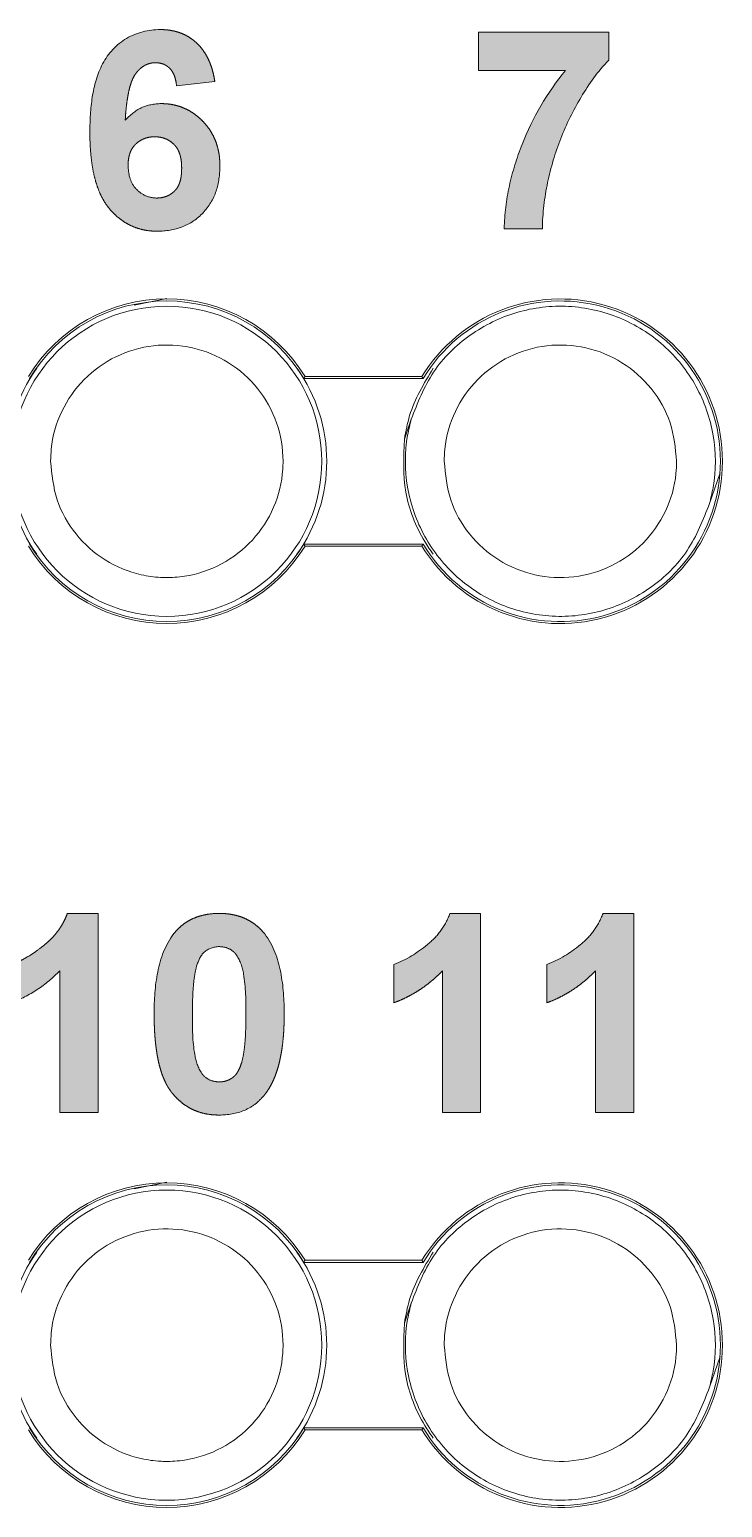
# Model space of a CAD drawing. Extents: x 222 to 1672, y 144 to 807.
# Drawn here: x 460.72 to 465.19, y 457.83 to 467.36 of the extents above; entities that cross this region are included whole.
import ezdxf

# ---------------------------------------------------------------- set-up
doc = ezdxf.new("R2010")
doc.units = 0
doc.header["$LTSCALE"] = 2
doc.header["$MEASUREMENT"] = 0
doc.linetypes.add('PHANTOM', pattern=[12.7, 6.35, -1.27, 1.27, -1.27, 1.27, -1.27])
doc.layers.get('0').update_dxf_attribs({"linetype": 'CONTINUOUS'})
doc.layers.add('DIM', color=7, linetype='CONTINUOUS')

msp = doc.modelspace()

# ---------------------------------------------------------------- hatches: boundary and pattern name
at = {"layer": 'DIM', "lineweight": 5}
h = msp.add_hatch(color=256, dxfattribs=at)
edge = h.paths.add_edge_path(flags=0)
edge.add_spline(control_points=[(461.33569, 466.77605), (461.33696, 466.79407), (461.33939, 466.82851), (461.34445, 466.87769), (461.35078, 466.92208), (461.35851, 466.96172), (461.367, 466.99679), (461.37701, 467.02709), (461.38806, 467.0528), (461.40095, 467.07378), (461.41474, 467.09117), (461.42898, 467.10607), (461.44414, 467.11859), (461.45985, 467.12901), (461.47639, 467.13703), (461.49369, 467.14272), (461.51164, 467.14654), (461.52397, 467.14684), (461.53016, 467.14699)], knot_values=[0, 0, 0, 0, 0.1172603, 0.2241845, 0.320955, 0.4083091, 0.48636, 0.5550257, 0.6153445, 0.667577, 0.7143589, 0.759247, 0.8011639, 0.8417775, 0.8813708, 0.9201052, 0.9598508, 1, 1, 1, 1], weights=[1, 1, 1, 1, 1, 1, 1, 1, 1, 1, 1, 1, 1, 1, 1, 1, 1, 1, 1], degree=3, periodic=0)
edge.add_spline(control_points=[(461.53016, 467.14699), (461.5393, 467.14657), (461.55688, 467.14575), (461.58199, 467.13891), (461.60425, 467.12732), (461.62404, 467.11136), (461.64051, 467.09017), (461.65322, 467.06405), (461.66252, 467.03311), (461.66562, 467.01072), (461.66727, 466.99882)], knot_values=[0, 0, 0, 0, 0.1216945, 0.2343659, 0.3438565, 0.4544471, 0.5709331, 0.6988301, 0.839958, 1, 1, 1, 1], weights=[1, 1, 1, 1, 1, 1, 1, 1, 1, 1, 1], degree=3, periodic=0)
edge.add_line((461.66727, 466.99882), (461.91423, 467.02583))
edge.add_spline(control_points=[(461.91423, 467.02583), (461.91191, 467.03907), (461.90739, 467.06496), (461.89785, 467.10227), (461.88625, 467.13717), (461.87275, 467.16973), (461.85666, 467.1997), (461.83862, 467.22736), (461.81856, 467.25269), (461.79635, 467.27538), (461.77236, 467.2955), (461.74677, 467.31305), (461.71982, 467.32811), (461.69105, 467.33989), (461.661, 467.34956), (461.62925, 467.35605), (461.59605, 467.36041), (461.57339, 467.36082), (461.5618, 467.36102)], knot_values=[0, 0, 0, 0, 0.075115, 0.1468457, 0.2150562, 0.280578, 0.3436247, 0.404914, 0.4649515, 0.5239311, 0.5821126, 0.6396827, 0.6971809, 0.7543324, 0.8131521, 0.8734131, 0.9352454, 1, 1, 1, 1], weights=[1, 1, 1, 1, 1, 1, 1, 1, 1, 1, 1, 1, 1, 1, 1, 1, 1, 1, 1], degree=3, periodic=0)
edge.add_spline(control_points=[(461.5618, 467.36102), (461.48555, 467.35923), (461.40939, 467.34337), (461.27903, 467.26417), (461.22572, 467.20693), (461.15469, 467.07386), (461.13509, 466.99923), (461.11172, 466.85187), (461.10854, 466.77695), (461.10751, 466.70171)], knot_values=[0, 0, 0, 0, 0.25, 0.25, 0.5, 0.5, 0.75, 0.75, 1, 1, 1, 1], weights=[1, 1, 1, 1, 1, 1, 1, 1, 1, 1], degree=3, periodic=0)
edge.add_spline(control_points=[(461.10751, 466.70171), (461.10778, 466.67425), (461.1083, 466.62125), (461.11443, 466.54475), (461.12365, 466.47408), (461.13689, 466.40937), (461.15394, 466.35066), (461.17511, 466.298), (461.19982, 466.25104), (461.22908, 466.21041), (461.26082, 466.17495), (461.29498, 466.14441), (461.33117, 466.11847), (461.36949, 466.09721), (461.4099, 466.08065), (461.45242, 466.06872), (461.49717, 466.06169), (461.52774, 466.06083), (461.54328, 466.0604)], knot_values=[0, 0, 0, 0, 0.0940769, 0.1816326, 0.2628976, 0.3382381, 0.4078035, 0.4721532, 0.5325107, 0.5891946, 0.6433094, 0.695349, 0.745917, 0.7956477, 0.8452079, 0.895271, 0.9467347, 1, 1, 1, 1], weights=[1, 1, 1, 1, 1, 1, 1, 1, 1, 1, 1, 1, 1, 1, 1, 1, 1, 1, 1], degree=3, periodic=0)
edge.add_spline(control_points=[(461.54328, 466.0604), (461.59813, 466.06164), (461.65318, 466.06894), (461.75459, 466.10823), (461.80071, 466.13997), (461.87639, 466.2198), (461.90523, 466.26765), (461.94023, 466.37086), (461.94589, 466.42462), (461.94715, 466.47919)], knot_values=[0, 0, 0, 0, 0.25, 0.25, 0.5, 0.5, 0.75, 0.75, 1, 1, 1, 1], weights=[1, 1, 1, 1, 1, 1, 1, 1, 1, 1], degree=3, periodic=0)
edge.add_spline(control_points=[(461.94715, 466.47919), (461.9468, 466.49378), (461.94612, 466.52229), (461.9409, 466.56407), (461.93217, 466.60367), (461.92014, 466.64145), (461.90396, 466.67686), (461.88505, 466.71062), (461.86206, 466.74195), (461.83603, 466.77097), (461.80769, 466.79732), (461.77762, 466.82038), (461.74624, 466.84017), (461.71305, 466.85579), (461.67869, 466.86821), (461.64298, 466.87738), (461.60577, 466.88248), (461.58051, 466.88321), (461.56772, 466.88358)], knot_values=[0, 0, 0, 0, 0.0706739, 0.1380635, 0.203572, 0.2668866, 0.3297281, 0.3918626, 0.4540097, 0.5175501, 0.5804492, 0.6411809, 0.7008854, 0.7597825, 0.8185154, 0.8776522, 0.9380406, 1, 1, 1, 1], weights=[1, 1, 1, 1, 1, 1, 1, 1, 1, 1, 1, 1, 1, 1, 1, 1, 1, 1, 1], degree=3, periodic=0)
edge.add_spline(control_points=[(461.56772, 466.88358), (461.52366, 466.8821), (461.47959, 466.87465), (461.39986, 466.83787), (461.36568, 466.80864), (461.33569, 466.77605)], knot_values=[0, 0, 0, 0, 0.5, 0.5, 1, 1, 1, 1], weights=[1, 1, 1, 1, 1, 1], degree=3, periodic=0)
edge = h.paths.add_edge_path(flags=0)
edge.add_spline(control_points=[(461.7002, 466.46659), (461.70004, 466.45835), (461.69973, 466.44245), (461.69772, 466.41949), (461.6942, 466.3983), (461.68901, 466.37895), (461.68267, 466.36129), (461.67468, 466.34545), (461.66512, 466.33146), (461.65069, 466.31547), (461.63026, 466.29875), (461.60207, 466.28479), (461.57117, 466.27589), (461.54952, 466.27492), (461.53839, 466.27442)], knot_values=[0, 0, 0, 0, 0.0865508, 0.1670749, 0.2420369, 0.3119835, 0.3772704, 0.4389304, 0.4979184, 0.5547183, 0.6649145, 0.7729188, 0.8833322, 1, 1, 1, 1], weights=[1, 1, 1, 1, 1, 1, 1, 1, 1, 1, 1, 1, 1, 1, 1], degree=3, periodic=0)
edge.add_spline(control_points=[(461.53839, 466.27442), (461.51213, 466.27577), (461.48579, 466.28025), (461.43901, 466.30338), (461.41792, 466.31955), (461.36609, 466.37931), (461.35507, 466.43272), (461.35447, 466.48485)], knot_values=[0, 0, 0, 0, 0.25, 0.25, 0.5, 0.5, 1, 1, 1, 1], weights=[1, 1, 1, 1, 1, 1, 1, 1], degree=3, periodic=0)
edge.add_spline(control_points=[(461.35447, 466.48485), (461.35461, 466.49223), (461.35488, 466.5066), (461.35721, 466.52743), (461.36105, 466.54689), (461.36641, 466.56492), (461.37334, 466.58165), (461.38223, 466.59677), (461.39217, 466.61085), (461.40766, 466.62714), (461.42967, 466.64416), (461.4593, 466.65892), (461.4918, 466.66815), (461.51441, 466.66908), (461.52605, 466.66955)], knot_values=[0, 0, 0, 0, 0.0777619, 0.1514086, 0.2205251, 0.2865664, 0.3493365, 0.4108715, 0.4710649, 0.5305212, 0.6471071, 0.7622836, 0.8776019, 1, 1, 1, 1], weights=[1, 1, 1, 1, 1, 1, 1, 1, 1, 1, 1, 1, 1, 1, 1], degree=3, periodic=0)
edge.add_spline(control_points=[(461.52605, 466.66955), (461.53803, 466.669), (461.56135, 466.66793), (461.59462, 466.65834), (461.62466, 466.64277), (461.6469, 466.62507), (461.66227, 466.6076), (461.6726, 466.59274), (461.68111, 466.57588), (461.68832, 466.55749), (461.69365, 466.53718), (461.69747, 466.51524), (461.6998, 466.4915), (461.70006, 466.47508), (461.7002, 466.46659)], knot_values=[0, 0, 0, 0, 0.1183884, 0.2304013, 0.3393246, 0.4515719, 0.5092864, 0.5690721, 0.6301742, 0.6957278, 0.7642722, 0.8375141, 0.9159542, 1, 1, 1, 1], weights=[1, 1, 1, 1, 1, 1, 1, 1, 1, 1, 1, 1, 1, 1, 1], degree=3, periodic=0)
h = msp.add_hatch(color=256, dxfattribs=at)
edge = h.paths.add_edge_path(flags=0)
edge.add_line((463.7812, 466.07686), (464.02815, 466.07686))
edge.add_spline(control_points=[(464.02815, 466.07686), (464.02929, 466.17687), (464.04144, 466.27661), (464.08295, 466.47068), (464.11041, 466.56589), (464.18294, 466.7515), (464.2278, 466.84076), (464.32911, 467.01029), (464.38544, 467.09146), (464.4562, 467.16346)], knot_values=[0, 0, 0, 0, 0.25, 0.25, 0.5, 0.5, 0.75, 0.75, 1, 1, 1, 1], weights=[1, 1, 1, 1, 1, 1, 1, 1, 1, 1], degree=3, periodic=0)
edge.add_line((464.4562, 467.16346), (464.4562, 467.34456))
edge.add_line((464.4562, 467.34456), (463.61656, 467.34456))
edge.add_line((463.61656, 467.34456), (463.61656, 467.0976))
edge.add_line((463.61656, 467.0976), (464.17658, 467.0976))
edge.add_spline(control_points=[(464.17658, 467.0976), (464.05945, 466.95253), (463.96545, 466.79386), (463.86281, 466.53348), (463.835, 466.4447), (463.79491, 466.26239), (463.7847, 466.17004), (463.7812, 466.07686)], knot_values=[0, 0, 0, 0, 0.5, 0.5, 0.75, 0.75, 1, 1, 1, 1], weights=[1, 1, 1, 1, 1, 1, 1, 1], degree=3, periodic=0)
h = msp.add_hatch(color=256, dxfattribs=at)
edge = h.paths.add_edge_path(flags=0)
edge.add_line((460.60043, 461.33175), (460.60043, 461.0848))
edge.add_spline(control_points=[(460.60043, 461.0848), (460.65928, 461.10753), (460.71577, 461.13493), (460.82139, 461.20432), (460.86895, 461.24615), (460.91324, 461.29111)], knot_values=[0, 0, 0, 0, 0.5, 0.5, 1, 1, 1, 1], weights=[1, 1, 1, 1, 1, 1], degree=3, periodic=0)
edge.add_line((460.91324, 461.29111), (460.91324, 460.37686))
edge.add_line((460.91324, 460.37686), (461.1602, 460.37686))
edge.add_line((461.1602, 460.37686), (461.1602, 461.66102))
edge.add_line((461.1602, 461.66102), (460.96212, 461.66102))
edge.add_spline(control_points=[(460.96212, 461.66102), (460.95843, 461.65117), (460.95105, 461.63148), (460.93695, 461.60321), (460.92093, 461.57581), (460.90285, 461.54922), (460.88263, 461.52346), (460.85973, 461.49906), (460.83501, 461.47524), (460.79965, 461.4456), (460.75511, 461.41226), (460.7021, 461.37828), (460.6513, 461.35082), (460.61688, 461.33792), (460.60043, 461.33175)], knot_values=[0, 0, 0, 0, 0.0625706, 0.1251307, 0.187824, 0.2514029, 0.3164648, 0.3825759, 0.450459, 0.5207305, 0.6571441, 0.7813466, 0.8955272, 1, 1, 1, 1], weights=[1, 1, 1, 1, 1, 1, 1, 1, 1, 1, 1, 1, 1, 1, 1], degree=3, periodic=0)
h = msp.add_hatch(color=256, dxfattribs=at)
edge = h.paths.add_edge_path(flags=0)
edge.add_spline(control_points=[(462.36204, 461.0102), (462.36151, 461.10103), (462.35642, 461.19211), (462.32196, 461.37029), (462.29193, 461.45629), (462.23599, 461.52906)], knot_values=[0, 0, 0, 0, 0.5, 0.5, 1, 1, 1, 1], weights=[1, 1, 1, 1, 1, 1], degree=3, periodic=0)
edge.add_spline(control_points=[(462.23599, 461.52906), (462.22697, 461.53958), (462.20918, 461.56037), (462.17837, 461.58716), (462.14546, 461.61026), (462.10974, 461.62897), (462.07145, 461.64338), (462.03062, 461.65358), (461.98726, 461.65993), (461.9575, 461.66065), (461.94222, 461.66102)], knot_values=[0, 0, 0, 0, 0.1244245, 0.2456476, 0.3658002, 0.4850796, 0.6070354, 0.7326477, 0.8626769, 1, 1, 1, 1], weights=[1, 1, 1, 1, 1, 1, 1, 1, 1, 1, 1], degree=3, periodic=0)
edge.add_spline(control_points=[(461.94222, 461.66102), (461.92701, 461.66065), (461.89725, 461.65993), (461.85402, 461.65354), (461.81317, 461.64375), (461.77516, 461.62904), (461.7394, 461.61091), (461.70651, 461.5882), (461.67603, 461.56165), (461.6584, 461.54104), (461.64947, 461.5306)], knot_values=[0, 0, 0, 0, 0.1372422, 0.2686943, 0.3940006, 0.5158476, 0.6360587, 0.7553001, 0.8760416, 1, 1, 1, 1], weights=[1, 1, 1, 1, 1, 1, 1, 1, 1, 1, 1], degree=3, periodic=0)
edge.add_spline(control_points=[(461.64947, 461.5306), (461.59376, 461.45845), (461.56371, 461.37156), (461.52735, 461.19398), (461.52291, 461.10326), (461.52239, 461.01277)], knot_values=[0, 0, 0, 0, 0.5, 0.5, 1, 1, 1, 1], weights=[1, 1, 1, 1, 1, 1], degree=3, periodic=0)
edge.add_spline(control_points=[(461.52239, 461.01277), (461.52252, 460.99776), (461.52275, 460.96834), (461.52396, 460.92511), (461.52636, 460.88369), (461.52932, 460.84396), (461.5335, 460.80606), (461.53829, 460.76983), (461.54431, 460.73537), (461.55079, 460.70253), (461.55862, 460.6716), (461.56707, 460.64238), (461.57649, 460.61486), (461.58716, 460.58922), (461.5981, 460.56499), (461.61041, 460.54277), (461.62365, 460.5223), (461.64195, 460.49744), (461.66715, 460.46991), (461.69939, 460.44038), (461.73424, 460.41564), (461.77144, 460.39532), (461.81091, 460.37958), (461.85273, 460.36858), (461.89671, 460.36171), (461.92684, 460.36084), (461.94222, 460.3604)], knot_values=[0, 0, 0, 0, 0.051182, 0.1003353, 0.1474933, 0.192667, 0.2362018, 0.2775201, 0.3172814, 0.3554794, 0.3916534, 0.4260806, 0.4591908, 0.4907984, 0.5207627, 0.5498213, 0.577321, 0.603876, 0.6550246, 0.7043039, 0.7527491, 0.8003861, 0.848556, 0.8972908, 0.9475854, 1, 1, 1, 1], weights=[1, 1, 1, 1, 1, 1, 1, 1, 1, 1, 1, 1, 1, 1, 1, 1, 1, 1, 1, 1, 1, 1, 1, 1, 1, 1, 1], degree=3, periodic=0)
edge.add_spline(control_points=[(461.94222, 460.3604), (461.99785, 460.36176), (462.05392, 460.36921), (462.12988, 460.4018), (462.15431, 460.41601), (462.19799, 460.44958), (462.2169, 460.46971), (462.23496, 460.49082)], knot_values=[0, 0, 0, 0, 0.5, 0.5, 0.75, 0.75, 1, 1, 1, 1], weights=[1, 1, 1, 1, 1, 1, 1, 1], degree=3, periodic=0)
edge.add_spline(control_points=[(462.23496, 460.49082), (462.2402, 460.49761), (462.25082, 460.51137), (462.26515, 460.53362), (462.27857, 460.55732), (462.29089, 460.58271), (462.30254, 460.60958), (462.31267, 460.6383), (462.32224, 460.66837), (462.33081, 460.70002), (462.33773, 460.73334), (462.34471, 460.76807), (462.34994, 460.80458), (462.35422, 460.84269), (462.358, 460.88229), (462.36007, 460.92349), (462.36178, 460.96628), (462.36195, 460.99536), (462.36204, 461.0102)], knot_values=[0, 0, 0, 0, 0.0472652, 0.0957713, 0.1457205, 0.1972981, 0.2512922, 0.3070591, 0.3650586, 0.4252508, 0.4876426, 0.5526232, 0.6204697, 0.6908821, 0.7639706, 0.8397144, 0.9182258, 1, 1, 1, 1], weights=[1, 1, 1, 1, 1, 1, 1, 1, 1, 1, 1, 1, 1, 1, 1, 1, 1, 1, 1], degree=3, periodic=0)
edge = h.paths.add_edge_path(flags=0)
edge.add_spline(control_points=[(461.76935, 461.0102), (461.76966, 461.06218), (461.77029, 461.11421), (461.77384, 461.16607), (461.77562, 461.19212), (461.77801, 461.21815), (461.78142, 461.24403), (461.78483, 461.26996), (461.79004, 461.2957), (461.79687, 461.32095)], knot_values=[0, 0, 0, 0, 0.0001557, 0.0001557, 0.0001557, 0.0002339, 0.0002339, 0.0002339, 0.0003124, 0.0003124, 0.0003124, 0.0003124], weights=[1, 1, 1, 1, 1, 1, 1, 1, 1, 1], degree=3, periodic=0)
edge.add_spline(control_points=[(461.79687, 461.32095), (461.80772, 461.35411), (461.82046, 461.38804), (461.87219, 461.43532), (461.90738, 461.4454), (461.94222, 461.44699)], knot_values=[0, 0, 0, 0, 0.5, 0.5, 1, 1, 1, 1], weights=[1, 1, 1, 1, 1, 1], degree=3, periodic=0)
edge.add_spline(control_points=[(461.94222, 461.44699), (461.96401, 461.44599), (461.98585, 461.44243), (462.0251, 461.42374), (462.04212, 461.40919), (462.07905, 461.35575), (462.09231, 461.31339), (462.11433, 461.18457), (462.11514, 461.09724), (462.11508, 461.0102)], knot_values=[0, 0, 0, 0, 0.125, 0.125, 0.25, 0.25, 0.5, 0.5, 1, 1, 1, 1], weights=[1, 1, 1, 1, 1, 1, 1, 1, 1, 1], degree=3, periodic=0)
edge.add_spline(control_points=[(462.11508, 461.0102), (462.11476, 460.95838), (462.11413, 460.90651), (462.11061, 460.85481), (462.10885, 460.82885), (462.10645, 460.80291), (462.10304, 460.77711), (462.09962, 460.75128), (462.09436, 460.72563), (462.08756, 460.70047)], knot_values=[0, 0, 0, 0, 0.0001552, 0.0001552, 0.0001552, 0.0002332, 0.0002332, 0.0002332, 0.0003114, 0.0003114, 0.0003114, 0.0003114], weights=[1, 1, 1, 1, 1, 1, 1, 1, 1, 1], degree=3, periodic=0)
edge.add_spline(control_points=[(462.08756, 460.70047), (462.08396, 460.68948), (462.07718, 460.66875), (462.06363, 460.64102), (462.04795, 460.61839), (462.02945, 460.60165), (462.00947, 460.58929), (461.98818, 460.58087), (461.96564, 460.57543), (461.95014, 460.57477), (461.94222, 460.57442)], knot_values=[0, 0, 0, 0, 0.1659473, 0.3130137, 0.4418719, 0.5586896, 0.6687476, 0.7776138, 0.8863615, 1, 1, 1, 1], weights=[1, 1, 1, 1, 1, 1, 1, 1, 1, 1, 1], degree=3, periodic=0)
edge.add_spline(control_points=[(461.94222, 460.57442), (461.92045, 460.5755), (461.89879, 460.57877), (461.8596, 460.59764), (461.84233, 460.61159), (461.80558, 460.66529), (461.79271, 460.70775), (461.76914, 460.83614), (461.77008, 460.92339), (461.76935, 461.0102)], knot_values=[0, 0, 0, 0, 0.125, 0.125, 0.25, 0.25, 0.5, 0.5, 1, 1, 1, 1], weights=[1, 1, 1, 1, 1, 1, 1, 1, 1, 1], degree=3, periodic=0)
h = msp.add_hatch(color=256, dxfattribs=at)
edge = h.paths.add_edge_path(flags=0)
edge.add_line((463.06997, 461.33175), (463.06997, 461.0848))
edge.add_spline(control_points=[(463.06997, 461.0848), (463.0848, 461.09052), (463.11441, 461.10196), (463.15717, 461.12239), (463.19849, 461.14492), (463.23855, 461.16924), (463.27688, 461.19645), (463.31385, 461.22566), (463.34935, 461.25718), (463.37158, 461.27974), (463.38278, 461.29111)], knot_values=[0, 0, 0, 0, 0.1261267, 0.251858, 0.3758066, 0.4995326, 0.6235877, 0.7485837, 0.8734334, 1, 1, 1, 1], weights=[1, 1, 1, 1, 1, 1, 1, 1, 1, 1, 1], degree=3, periodic=0)
edge.add_line((463.38278, 461.29111), (463.38278, 460.37686))
edge.add_line((463.38278, 460.37686), (463.62973, 460.37686))
edge.add_line((463.62973, 460.37686), (463.62973, 461.66102))
edge.add_line((463.62973, 461.66102), (463.43166, 461.66102))
edge.add_spline(control_points=[(463.43166, 461.66102), (463.41683, 461.62147), (463.39706, 461.58367), (463.34785, 461.5162), (463.31839, 461.48664), (463.221, 461.40596), (463.14883, 461.36132), (463.06997, 461.33175)], knot_values=[0, 0, 0, 0, 0.25, 0.25, 0.5, 0.5, 1, 1, 1, 1], weights=[1, 1, 1, 1, 1, 1, 1, 1], degree=3, periodic=0)
h = msp.add_hatch(color=256, dxfattribs=at)
edge = h.paths.add_edge_path(flags=0)
edge.add_line((464.05779, 461.33175), (464.05779, 461.0848))
edge.add_spline(control_points=[(464.05779, 461.0848), (464.07261, 461.09052), (464.10222, 461.10196), (464.14499, 461.12239), (464.1863, 461.14492), (464.22636, 461.16924), (464.26469, 461.19645), (464.30167, 461.22566), (464.33716, 461.25718), (464.3594, 461.27974), (464.37059, 461.29111)], knot_values=[0, 0, 0, 0, 0.1261267, 0.251858, 0.3758066, 0.4995326, 0.6235877, 0.7485837, 0.8734334, 1, 1, 1, 1], weights=[1, 1, 1, 1, 1, 1, 1, 1, 1, 1, 1], degree=3, periodic=0)
edge.add_line((464.37059, 461.29111), (464.37059, 460.37686))
edge.add_line((464.37059, 460.37686), (464.61755, 460.37686))
edge.add_line((464.61755, 460.37686), (464.61755, 461.66102))
edge.add_line((464.61755, 461.66102), (464.41947, 461.66102))
edge.add_spline(control_points=[(464.41947, 461.66102), (464.40464, 461.62147), (464.38487, 461.58367), (464.33566, 461.5162), (464.30621, 461.48664), (464.20882, 461.40596), (464.13665, 461.36132), (464.05779, 461.33175)], knot_values=[0, 0, 0, 0, 0.25, 0.25, 0.5, 0.5, 1, 1, 1, 1], weights=[1, 1, 1, 1, 1, 1, 1, 1], degree=3, periodic=0)

# ---------------------------------------------------------------- linework, layer by layer
at = {"linetype": 'PHANTOM', "lineweight": 5}
for p, q in [((463.61656, 467.34456), (464.4562, 467.34456)), ((463.61656, 467.0976), (463.61656, 467.34456)), ((464.4562, 467.34456), (464.4562, 467.16346)), ((461.91423, 467.02583), (461.66727, 466.99882)), ((464.17658, 467.0976), (463.61656, 467.0976)), ((464.02815, 466.07686), (463.7812, 466.07686)), ((460.96212, 461.66102), (461.1602, 461.66102)), ((461.1602, 461.66102), (461.1602, 460.37686)), ((463.43166, 461.66102), (463.62973, 461.66102)), ((463.62973, 461.66102), (463.62973, 460.37686)), ((464.41947, 461.66102), (464.61755, 461.66102)), ((464.61755, 461.66102), (464.61755, 460.37686)), ((463.06997, 461.0848), (463.06997, 461.33175)), ((464.05779, 461.0848), (464.05779, 461.33175)), ((460.91324, 460.37686), (460.91324, 461.29111)), ((463.38278, 460.37686), (463.38278, 461.29111)), ((464.37059, 460.37686), (464.37059, 461.29111)), ((461.1602, 460.37686), (460.91324, 460.37686)), ((463.62973, 460.37686), (463.38278, 460.37686)), ((464.61755, 460.37686), (464.37059, 460.37686))]:
    msp.add_line(p, q, dxfattribs=at)
at = {"linetype": 'Continuous', "lineweight": 5}
for p, q in [((461.60438, 465.62675), (461.39282, 465.58467)), ((460.76169, 465.17673), (460.76462, 465.17673)), ((462.44414, 465.17673), (462.44543, 465.17673)), ((463.25091, 465.12368), (462.4962, 465.12368)), ((463.25091, 465.12368), (462.4962, 465.12368)), ((462.48884, 465.11059), (463.25827, 465.11059)), ((462.48884, 465.11059), (463.25827, 465.11059)), ((463.18184, 464.84784), (463.13765, 464.71902)), ((465.17465, 464.50311), (465.10692, 464.30557)), ((460.76462, 463.97673), (460.76187, 463.97673)), ((462.44414, 463.97673), (462.44525, 463.97673)), ((463.25827, 464.04313), (462.48884, 464.04313)), ((463.25827, 464.04313), (462.48884, 464.04313)), ((462.4962, 464.03004), (463.25091, 464.03004)), ((462.4962, 464.03004), (463.25091, 464.03004)), ((461.60438, 459.92675), (461.39282, 459.88467)), ((460.76169, 459.47673), (460.76462, 459.47673)), ((462.44414, 459.47673), (462.44543, 459.47673)), ((462.48884, 459.41059), (463.25827, 459.41059)), ((462.48884, 459.41059), (463.25827, 459.41059)), ((463.25091, 459.42368), (462.4962, 459.42368)), ((463.25091, 459.42368), (462.4962, 459.42368)), ((463.18184, 459.14784), (463.13765, 459.01902)), ((465.17465, 458.80311), (465.10692, 458.60557)), ((460.76462, 458.27673), (460.76187, 458.27673)), ((462.44414, 458.27673), (462.44525, 458.27673)), ((463.25827, 458.34313), (462.48884, 458.34313)), ((463.25827, 458.34313), (462.48884, 458.34313)), ((462.4962, 458.33004), (463.25091, 458.33004)), ((462.4962, 458.33004), (463.25091, 458.33004))]:
    msp.add_line(p, q, dxfattribs=at)
at = {"linetype": 'Continuous', "lineweight": 5, "flags": 128}
for points in [[(462.48884, 465.11059), (462.49391, 465.1196), (462.4962, 465.12368)], [(462.48884, 465.11059), (462.49391, 465.1196), (462.4962, 465.12368)], [(463.25827, 465.11059), (463.2532, 465.1196), (463.25091, 465.12368)], [(462.48884, 464.04313), (462.49391, 464.03413), (462.4962, 464.03004)], [(462.48884, 464.04313), (462.49391, 464.03413), (462.4962, 464.03004)], [(463.25827, 464.04313), (463.2532, 464.03413), (463.25091, 464.03004)], [(462.48884, 459.41059), (462.49391, 459.4196), (462.4962, 459.42368)], [(462.48884, 459.41059), (462.49391, 459.4196), (462.4962, 459.42368)], [(463.25827, 459.41059), (463.2532, 459.4196), (463.25091, 459.42368)], [(462.48884, 458.34313), (462.49391, 458.33413), (462.4962, 458.33004)], [(462.48884, 458.34313), (462.49391, 458.33413), (462.4962, 458.33004)], [(463.25827, 458.34313), (463.2532, 458.33413), (463.25091, 458.33004)]]:
    msp.add_lwpolyline(points, dxfattribs=at)
at = {"linetype": 'Continuous', "lineweight": 5}
for centre in [(461.60438, 464.5767), (461.60438, 458.8767)]:
    msp.add_circle(centre, 1, dxfattribs=at)
for centre, radius, start, end in [((461.60356, 464.57686), 1.04682, 31.490802, 148.509198), ((461.60356, 464.57686), 1.04682, 31.490802, 148.509198), ((461.60356, 464.57686), 1.03373, 31.085274, 148.914726), ((461.60356, 464.57686), 1.03373, 31.085274, 148.914726), ((464.14356, 464.57686), 1.04682, 211.490802, 148.509198), ((464.14356, 464.57686), 1.04682, 211.490802, 148.509198), ((464.14356, 464.57686), 1.03373, 211.085274, 148.914726), ((461.60438, 464.57673), 1.03208, 144.454517, 215.545483), ((461.60438, 464.57673), 1.03208, 324.454517, 35.545483), ((461.60356, 464.57686), 1.04682, 211.490802, 328.509198), ((461.60356, 464.57686), 1.04682, 211.490802, 328.509198), ((461.60356, 464.57686), 1.03373, 211.085274, 328.914726), ((461.60356, 464.57686), 1.03373, 211.085274, 328.914726), ((461.60356, 458.87686), 1.04682, 31.490802, 148.509198), ((461.60356, 458.87686), 1.04682, 31.490802, 148.509198), ((461.60356, 458.87686), 1.03373, 31.085274, 148.914726), ((461.60356, 458.87686), 1.03373, 31.085274, 148.914726), ((464.14356, 458.87686), 1.04682, 211.490802, 148.509198), ((464.14356, 458.87686), 1.04682, 211.490802, 148.509198), ((464.14356, 458.87686), 1.03373, 211.085274, 148.914726), ((461.60438, 458.87673), 1.03208, 144.454517, 215.545483), ((461.60438, 458.87673), 1.03208, 324.454517, 35.545483), ((461.60356, 458.87686), 1.04682, 211.490802, 328.509198), ((461.60356, 458.87686), 1.04682, 211.490802, 328.509198), ((461.60356, 458.87686), 1.03373, 211.085274, 328.914726), ((461.60356, 458.87686), 1.03373, 211.085274, 328.914726)]:
    msp.add_arc(centre, radius, start, end, dxfattribs=at)
at = {"linetype": 'PHANTOM', "lineweight": 5}
for points, knots in [([(461.10751, 466.70171), (461.10854, 466.77695), (461.11172, 466.85187), (461.13509, 466.99923), (461.15469, 467.07386), (461.22572, 467.20693), (461.27903, 467.26417), (461.40939, 467.34337), (461.48555, 467.35923), (461.5618, 467.36102)], [0, 0, 0, 0, 0.25, 0.25, 0.5, 0.5, 0.75, 0.75, 1, 1, 1, 1]), ([(461.5618, 467.36102), (461.57339, 467.36082), (461.59605, 467.36041), (461.62925, 467.35605), (461.661, 467.34956), (461.69105, 467.33989), (461.71982, 467.32811), (461.74677, 467.31305), (461.77236, 467.2955), (461.79635, 467.27538), (461.81856, 467.25269), (461.83862, 467.22736), (461.85666, 467.1997), (461.87275, 467.16973), (461.88625, 467.13717), (461.89785, 467.10227), (461.90739, 467.06496), (461.91191, 467.03907), (461.91423, 467.02583)], [0, 0, 0, 0, 0.0647546, 0.1265869, 0.1868479, 0.2456676, 0.3028191, 0.3603173, 0.4178874, 0.4760689, 0.5350485, 0.595086, 0.6563753, 0.719422, 0.7849438, 0.8531543, 0.924885, 1, 1, 1, 1]), ([(461.53016, 467.14699), (461.52397, 467.14684), (461.51164, 467.14654), (461.49369, 467.14272), (461.47639, 467.13703), (461.45985, 467.12901), (461.44414, 467.11859), (461.42898, 467.10607), (461.41474, 467.09117), (461.40095, 467.07378), (461.38806, 467.0528), (461.37701, 467.02709), (461.367, 466.99679), (461.35851, 466.96172), (461.35078, 466.92208), (461.34445, 466.87769), (461.33939, 466.82851), (461.33696, 466.79407), (461.33569, 466.77605)], [0, 0, 0, 0, 0.04014915, 0.07989479, 0.11862924, 0.1582225, 0.19883608, 0.24075303, 0.28564115, 0.33242297, 0.38465546, 0.44497434, 0.51363996, 0.59169089, 0.67904503, 0.77581551, 0.88273972, 1, 1, 1, 1]), ([(461.66727, 466.99882), (461.66562, 467.01072), (461.66252, 467.03311), (461.65322, 467.06405), (461.64051, 467.09017), (461.62404, 467.11136), (461.60425, 467.12732), (461.58199, 467.13891), (461.55688, 467.14575), (461.5393, 467.14657), (461.53016, 467.14699)], [0, 0, 0, 0, 0.160042, 0.3011699, 0.4290669, 0.5455529, 0.6561435, 0.7656341, 0.8783055, 1, 1, 1, 1]), ([(464.4562, 467.16346), (464.38544, 467.09146), (464.32911, 467.01029), (464.2278, 466.84076), (464.18294, 466.7515), (464.11041, 466.56589), (464.08295, 466.47068), (464.04144, 466.27661), (464.02929, 466.17687), (464.02815, 466.07686)], [0, 0, 0, 0, 0.25, 0.25, 0.5, 0.5, 0.75, 0.75, 1, 1, 1, 1]), ([(463.7812, 466.07686), (463.7847, 466.17004), (463.79491, 466.26239), (463.835, 466.4447), (463.86281, 466.53348), (463.96545, 466.79386), (464.05945, 466.95253), (464.17658, 467.0976)], [0, 0, 0, 0, 0.25, 0.25, 0.5, 0.5, 1, 1, 1, 1]), ([(461.33569, 466.77605), (461.36568, 466.80864), (461.39986, 466.83787), (461.47959, 466.87465), (461.52366, 466.8821), (461.56772, 466.88358)], [0, 0, 0, 0, 0.5, 0.5, 1, 1, 1, 1]), ([(461.56772, 466.88358), (461.58051, 466.88321), (461.60577, 466.88248), (461.64298, 466.87738), (461.67869, 466.86821), (461.71305, 466.85579), (461.74624, 466.84017), (461.77762, 466.82038), (461.80769, 466.79732), (461.83603, 466.77097), (461.86206, 466.74195), (461.88505, 466.71062), (461.90396, 466.67686), (461.92014, 466.64145), (461.93217, 466.60367), (461.9409, 466.56407), (461.94612, 466.52229), (461.9468, 466.49378), (461.94715, 466.47919)], [0, 0, 0, 0, 0.0619594, 0.1223478, 0.1814846, 0.2402175, 0.2991146, 0.3588191, 0.4195508, 0.4824499, 0.5459903, 0.6081374, 0.6702719, 0.7331134, 0.796428, 0.8619365, 0.9293261, 1, 1, 1, 1]), ([(461.54328, 466.0604), (461.52774, 466.06083), (461.49717, 466.06169), (461.45242, 466.06872), (461.4099, 466.08065), (461.36949, 466.09721), (461.33117, 466.11847), (461.29498, 466.14441), (461.26082, 466.17495), (461.22908, 466.21041), (461.19982, 466.25104), (461.17511, 466.298), (461.15394, 466.35066), (461.13689, 466.40937), (461.12365, 466.47408), (461.11443, 466.54475), (461.1083, 466.62125), (461.10778, 466.67425), (461.10751, 466.70171)], [0, 0, 0, 0, 0.0532653, 0.104729, 0.1547921, 0.2043523, 0.254083, 0.304651, 0.3566906, 0.4108054, 0.4674893, 0.5278468, 0.5921965, 0.6617619, 0.7371024, 0.8183674, 0.9059231, 1, 1, 1, 1]), ([(461.52605, 466.66955), (461.51441, 466.66908), (461.4918, 466.66815), (461.4593, 466.65892), (461.42967, 466.64416), (461.40766, 466.62714), (461.39217, 466.61085), (461.38223, 466.59677), (461.37334, 466.58165), (461.36641, 466.56492), (461.36105, 466.54689), (461.35721, 466.52743), (461.35488, 466.5066), (461.35461, 466.49223), (461.35447, 466.48485)], [0, 0, 0, 0, 0.1223981, 0.2377164, 0.3528929, 0.4694788, 0.5289351, 0.5891285, 0.6506635, 0.7134336, 0.7794749, 0.8485914, 0.9222381, 1, 1, 1, 1]), ([(461.7002, 466.46659), (461.70006, 466.47508), (461.6998, 466.4915), (461.69747, 466.51524), (461.69365, 466.53718), (461.68832, 466.55749), (461.68111, 466.57588), (461.6726, 466.59274), (461.66227, 466.6076), (461.6469, 466.62507), (461.62466, 466.64277), (461.59462, 466.65834), (461.56135, 466.66793), (461.53803, 466.669), (461.52605, 466.66955)], [0, 0, 0, 0, 0.0840458, 0.1624859, 0.2357278, 0.3042722, 0.3698258, 0.4309279, 0.4907136, 0.5484281, 0.6606754, 0.7695987, 0.8816116, 1, 1, 1, 1]), ([(461.35447, 466.48485), (461.35507, 466.43272), (461.36609, 466.37931), (461.41792, 466.31955), (461.43901, 466.30338), (461.48579, 466.28025), (461.51213, 466.27577), (461.53839, 466.27442)], [0, 0, 0, 0, 0.5, 0.5, 0.75, 0.75, 1, 1, 1, 1]), ([(461.53839, 466.27442), (461.54952, 466.27492), (461.57117, 466.27589), (461.60207, 466.28479), (461.63026, 466.29875), (461.65069, 466.31547), (461.66512, 466.33146), (461.67468, 466.34545), (461.68267, 466.36129), (461.68901, 466.37895), (461.6942, 466.3983), (461.69772, 466.41949), (461.69973, 466.44245), (461.70004, 466.45835), (461.7002, 466.46659)], [0, 0, 0, 0, 0.1166678, 0.2270812, 0.3350855, 0.4452817, 0.5020816, 0.5610696, 0.6227296, 0.6880165, 0.7579631, 0.8329251, 0.9134492, 1, 1, 1, 1]), ([(461.94715, 466.47919), (461.94589, 466.42462), (461.94023, 466.37086), (461.90523, 466.26765), (461.87639, 466.2198), (461.80071, 466.13997), (461.75459, 466.10823), (461.65318, 466.06894), (461.59813, 466.06164), (461.54328, 466.0604)], [0, 0, 0, 0, 0.25, 0.25, 0.5, 0.5, 0.75, 0.75, 1, 1, 1, 1]), ([(460.60043, 461.33175), (460.61688, 461.33792), (460.6513, 461.35082), (460.7021, 461.37828), (460.75511, 461.41226), (460.79965, 461.4456), (460.83501, 461.47524), (460.85973, 461.49906), (460.88263, 461.52346), (460.90285, 461.54922), (460.92093, 461.57581), (460.93695, 461.60321), (460.95105, 461.63148), (460.95843, 461.65117), (460.96212, 461.66102)], [0, 0, 0, 0, 0.1044728, 0.2186534, 0.3428559, 0.4792695, 0.549541, 0.6174241, 0.6835352, 0.7485971, 0.812176, 0.8748693, 0.9374294, 1, 1, 1, 1]), ([(461.64947, 461.5306), (461.6584, 461.54104), (461.67603, 461.56165), (461.70651, 461.5882), (461.7394, 461.61091), (461.77516, 461.62904), (461.81317, 461.64375), (461.85402, 461.65354), (461.89725, 461.65993), (461.92701, 461.66065), (461.94222, 461.66102)], [0, 0, 0, 0, 0.1239584, 0.2446999, 0.3639413, 0.4841524, 0.6059994, 0.7313057, 0.8627578, 1, 1, 1, 1]), ([(461.94222, 461.66102), (461.9575, 461.66065), (461.98726, 461.65993), (462.03062, 461.65358), (462.07145, 461.64338), (462.10974, 461.62897), (462.14546, 461.61026), (462.17837, 461.58716), (462.20918, 461.56037), (462.22697, 461.53958), (462.23599, 461.52906)], [0, 0, 0, 0, 0.1373231, 0.2673523, 0.3929646, 0.5149204, 0.6341998, 0.7543524, 0.8755755, 1, 1, 1, 1]), ([(463.06997, 461.33175), (463.14883, 461.36132), (463.221, 461.40596), (463.31839, 461.48664), (463.34785, 461.5162), (463.39706, 461.58367), (463.41683, 461.62147), (463.43166, 461.66102)], [0, 0, 0, 0, 0.5, 0.5, 0.75, 0.75, 1, 1, 1, 1]), ([(464.05779, 461.33175), (464.13665, 461.36132), (464.20882, 461.40596), (464.30621, 461.48664), (464.33566, 461.5162), (464.38487, 461.58367), (464.40464, 461.62147), (464.41947, 461.66102)], [0, 0, 0, 0, 0.5, 0.5, 0.75, 0.75, 1, 1, 1, 1]), ([(461.52239, 461.01277), (461.52291, 461.10326), (461.52735, 461.19398), (461.56371, 461.37156), (461.59376, 461.45845), (461.64947, 461.5306)], [0, 0, 0, 0, 0.5, 0.5, 1, 1, 1, 1]), ([(462.23599, 461.52906), (462.29193, 461.45629), (462.32196, 461.37029), (462.35642, 461.19211), (462.36151, 461.10103), (462.36204, 461.0102)], [0, 0, 0, 0, 0.5, 0.5, 1, 1, 1, 1]), ([(461.94222, 461.44699), (461.90738, 461.4454), (461.87219, 461.43532), (461.82046, 461.38804), (461.80772, 461.35411), (461.79687, 461.32095)], [0, 0, 0, 0, 0.5, 0.5, 1, 1, 1, 1]), ([(462.11508, 461.0102), (462.11514, 461.09724), (462.11433, 461.18457), (462.09231, 461.31339), (462.07905, 461.35575), (462.04212, 461.40919), (462.0251, 461.42374), (461.98585, 461.44243), (461.96401, 461.44599), (461.94222, 461.44699)], [0, 0, 0, 0, 0.5, 0.5, 0.75, 0.75, 0.875, 0.875, 1, 1, 1, 1]), ([(461.79687, 461.32095), (461.79004, 461.2957), (461.78483, 461.26996), (461.78142, 461.24403), (461.77801, 461.21815), (461.77562, 461.19212), (461.77384, 461.16607), (461.77029, 461.11421), (461.76966, 461.06218), (461.76935, 461.0102)], [0, 0, 0, 0, 0.00007845126, 0.00007845126, 0.00007845126, 0.00015664372, 0.00015664372, 0.00015664372, 0.00031237956, 0.00031237956, 0.00031237956, 0.00031237956]), ([(460.91324, 461.29111), (460.86895, 461.24615), (460.82139, 461.20432), (460.71577, 461.13493), (460.65928, 461.10753), (460.60043, 461.0848)], [0, 0, 0, 0, 0.5, 0.5, 1, 1, 1, 1]), ([(463.38278, 461.29111), (463.37158, 461.27974), (463.34935, 461.25718), (463.31385, 461.22566), (463.27688, 461.19645), (463.23855, 461.16924), (463.19849, 461.14492), (463.15717, 461.12239), (463.11441, 461.10196), (463.0848, 461.09052), (463.06997, 461.0848)], [0, 0, 0, 0, 0.1265666, 0.2514163, 0.3764123, 0.5004674, 0.6241934, 0.748142, 0.8738733, 1, 1, 1, 1]), ([(464.37059, 461.29111), (464.3594, 461.27974), (464.33716, 461.25718), (464.30167, 461.22566), (464.26469, 461.19645), (464.22636, 461.16924), (464.1863, 461.14492), (464.14499, 461.12239), (464.10222, 461.10196), (464.07261, 461.09052), (464.05779, 461.0848)], [0, 0, 0, 0, 0.1265666, 0.2514163, 0.3764123, 0.5004674, 0.6241934, 0.748142, 0.8738733, 1, 1, 1, 1]), ([(461.94222, 460.3604), (461.92684, 460.36084), (461.89671, 460.36171), (461.85273, 460.36858), (461.81091, 460.37958), (461.77144, 460.39532), (461.73424, 460.41564), (461.69939, 460.44038), (461.66715, 460.46991), (461.64195, 460.49744), (461.62365, 460.5223), (461.61041, 460.54277), (461.5981, 460.56499), (461.58716, 460.58922), (461.57649, 460.61486), (461.56707, 460.64238), (461.55862, 460.6716), (461.55079, 460.70253), (461.54431, 460.73537), (461.53829, 460.76983), (461.5335, 460.80606), (461.52932, 460.84396), (461.52636, 460.88369), (461.52396, 460.92511), (461.52275, 460.96834), (461.52252, 460.99776), (461.52239, 461.01277)], [0, 0, 0, 0, 0.0524146, 0.1027092, 0.151444, 0.1996139, 0.2472509, 0.2956961, 0.3449754, 0.396124, 0.422679, 0.4501787, 0.4792373, 0.5092016, 0.5408092, 0.5739194, 0.6083466, 0.6445206, 0.6827186, 0.7224799, 0.7637982, 0.807333, 0.8525067, 0.8996647, 0.948818, 1, 1, 1, 1]), ([(461.76935, 461.0102), (461.77008, 460.92339), (461.76914, 460.83614), (461.79271, 460.70775), (461.80558, 460.66529), (461.84233, 460.61159), (461.8596, 460.59764), (461.89879, 460.57877), (461.92045, 460.5755), (461.94222, 460.57442)], [0, 0, 0, 0, 0.5, 0.5, 0.75, 0.75, 0.875, 0.875, 1, 1, 1, 1]), ([(462.08756, 460.70047), (462.09436, 460.72563), (462.09962, 460.75128), (462.10304, 460.77711), (462.10645, 460.80291), (462.10885, 460.82885), (462.11061, 460.85481), (462.11413, 460.90651), (462.11476, 460.95838), (462.11508, 461.0102)], [0, 0, 0, 0, 0.00007818557, 0.00007818557, 0.00007818557, 0.00015612091, 0.00015612091, 0.00015612091, 0.0003113561, 0.0003113561, 0.0003113561, 0.0003113561]), ([(462.36204, 461.0102), (462.36195, 460.99536), (462.36178, 460.96628), (462.36007, 460.92349), (462.358, 460.88229), (462.35422, 460.84269), (462.34994, 460.80458), (462.34471, 460.76807), (462.33773, 460.73334), (462.33081, 460.70002), (462.32224, 460.66837), (462.31267, 460.6383), (462.30254, 460.60958), (462.29089, 460.58271), (462.27857, 460.55732), (462.26515, 460.53362), (462.25082, 460.51137), (462.2402, 460.49761), (462.23496, 460.49082)], [0, 0, 0, 0, 0.0817742, 0.1602856, 0.2360294, 0.3091179, 0.3795303, 0.4473768, 0.5123574, 0.5747492, 0.6349414, 0.6929409, 0.7487078, 0.8027019, 0.8542795, 0.9042287, 0.9527348, 1, 1, 1, 1]), ([(461.94222, 460.57442), (461.95014, 460.57477), (461.96564, 460.57543), (461.98818, 460.58087), (462.00947, 460.58929), (462.02945, 460.60165), (462.04795, 460.61839), (462.06363, 460.64102), (462.07718, 460.66875), (462.08396, 460.68948), (462.08756, 460.70047)], [0, 0, 0, 0, 0.11363849, 0.22238618, 0.33125238, 0.44131037, 0.55812813, 0.68698627, 0.83405266, 1, 1, 1, 1]), ([(462.23496, 460.49082), (462.2169, 460.46971), (462.19799, 460.44958), (462.15431, 460.41601), (462.12988, 460.4018), (462.05392, 460.36921), (461.99785, 460.36176), (461.94222, 460.3604)], [0, 0, 0, 0, 0.25, 0.25, 0.5, 0.5, 1, 1, 1, 1])]:
    msp.add_open_spline(points, degree=3, knots=knots, dxfattribs=at)
at = {"linetype": 'Continuous', "lineweight": 5}
for points, knots in [([(463.18184, 464.84784), (463.22297, 464.95308), (463.30523, 465.16356), (463.55231, 465.40492), (463.85835, 465.5551), (464.19872, 465.59438), (464.53242, 465.51909), (464.82246, 465.33753), (465.03626, 465.07007), (465.14857, 464.74752), (465.15058, 464.48241), (465.11533, 464.33963), (465.10692, 464.30557)], [0, 0, 0, 0, 0.1073731, 0.2147458, 0.3221178, 0.4294903, 0.5368626, 0.6442352, 0.7516076, 0.8589805, 0.9663517, 1, 1, 1, 1]), ([(460.85438, 464.5767), (460.86267, 464.49237), (460.87925, 464.3237), (461.00857, 464.09921), (461.19884, 463.92857), (461.39688, 463.84741), (461.53194, 463.8287), (461.62529, 463.82548), (461.76135, 463.83489), (461.96417, 463.90226), (462.16703, 464.0594), (462.30659, 464.27461), (462.35091, 464.45847), (462.35727, 464.6434), (462.32567, 464.82987), (462.20124, 465.05415), (462.00955, 465.22486), (461.77217, 465.32242), (461.51586, 465.33593), (461.26959, 465.26384), (461.06086, 465.11424), (460.91418, 464.90422), (460.85882, 464.71325), (460.85523, 464.60301), (460.85438, 464.5767)], [0, 0, 0, 0, 0.05367534, 0.10735082, 0.16102647, 0.214702, 0.24125046, 0.24786612, 0.27441465, 0.3280901, 0.38176575, 0.43544154, 0.48911652, 0.50009954, 0.55377488, 0.60745036, 0.66112601, 0.71480155, 0.76847707, 0.82215263, 0.87582842, 0.92950354, 0.98317921, 1, 1, 1, 1]), ([(464.89438, 464.5767), (464.88609, 464.66104), (464.8695, 464.82971), (464.74022, 465.05419), (464.54982, 465.22485), (464.3121, 465.32242), (464.05588, 465.33593), (463.80959, 465.26384), (463.60086, 465.11424), (463.45418, 464.90422), (463.39882, 464.71325), (463.39523, 464.60301), (463.39438, 464.5767)], [0, 0, 0, 0, 0.1073721, 0.2147444, 0.322117, 0.4294895, 0.5368619, 0.6442344, 0.7516074, 0.858979, 0.9663517, 1, 1, 1, 1]), ([(463.32356, 465.17673), (463.26376, 465.07808), (463.17667, 464.93439), (463.14696, 464.77042), (463.13765, 464.71902)], [0, 0, 0, 0, 0.686579, 1, 1, 1, 1]), ([(465.10692, 464.30557), (465.06579, 464.20033), (464.98352, 463.98985), (464.73645, 463.74849), (464.43041, 463.59831), (464.09004, 463.55902), (463.75634, 463.63433), (463.4663, 463.81587), (463.2525, 464.08333), (463.14018, 464.40589), (463.13817, 464.671), (463.17343, 464.81378), (463.18184, 464.84784)], [0, 0, 0, 0, 0.10737216, 0.21474474, 0.32211736, 0.42948993, 0.53686262, 0.64423477, 0.75160721, 0.85898027, 0.96635286, 1, 1, 1, 1]), ([(463.13765, 464.71902), (463.13285, 464.60441), (463.12325, 464.37519), (463.22235, 464.12472), (463.30504, 464.0038), (463.32356, 463.97673)], [0, 0, 0, 0, 0.43698259, 0.87396271, 1, 1, 1, 1]), ([(463.39438, 464.5767), (463.40267, 464.49237), (463.41926, 464.3237), (463.54854, 464.09921), (463.73893, 463.92856), (463.97666, 463.83098), (464.23287, 463.81749), (464.47917, 463.88957), (464.6879, 464.03917), (464.83458, 464.24919), (464.88994, 464.44016), (464.89352, 464.5504), (464.89438, 464.5767)], [0, 0, 0, 0, 0.1073722, 0.2147447, 0.3221174, 0.4294901, 0.5368625, 0.6442352, 0.7516074, 0.8589804, 0.9663517, 1, 1, 1, 1]), ([(463.18184, 459.14784), (463.22297, 459.25308), (463.30523, 459.46356), (463.55231, 459.70492), (463.85835, 459.8551), (464.19872, 459.89439), (464.53242, 459.81908), (464.82246, 459.63753), (465.03626, 459.37007), (465.14857, 459.04752), (465.15058, 458.78241), (465.11533, 458.63963), (465.10692, 458.60557)], [0, 0, 0, 0, 0.1073726, 0.2147453, 0.3221177, 0.4294902, 0.5368627, 0.644235, 0.7516074, 0.8589798, 0.9663523, 1, 1, 1, 1]), ([(460.85438, 458.8767), (460.86267, 458.79237), (460.87925, 458.6237), (461.00857, 458.39921), (461.19884, 458.22857), (461.39688, 458.14741), (461.53194, 458.1287), (461.62529, 458.12549), (461.76135, 458.13488), (461.96417, 458.20226), (462.16703, 458.3594), (462.30659, 458.57461), (462.35091, 458.75847), (462.35727, 458.9434), (462.32567, 459.12987), (462.20124, 459.35416), (462.00955, 459.52486), (461.77217, 459.62242), (461.51586, 459.63592), (461.26959, 459.56384), (461.06085, 459.41424), (460.91418, 459.20422), (460.85882, 459.01325), (460.85523, 458.90301), (460.85438, 458.8767)], [0, 0, 0, 0, 0.05367535, 0.10735084, 0.16102649, 0.21470204, 0.24125056, 0.24786619, 0.27441469, 0.32809028, 0.38176569, 0.43544116, 0.48911692, 0.50009954, 0.55377528, 0.60745078, 0.66112617, 0.71480172, 0.76847723, 0.82215279, 0.87582813, 0.92950391, 0.98317921, 1, 1, 1, 1]), ([(464.89438, 458.8767), (464.88609, 458.96104), (464.8695, 459.12971), (464.74022, 459.3542), (464.54982, 459.52485), (464.3121, 459.62242), (464.05588, 459.63592), (463.80959, 459.56384), (463.60085, 459.41424), (463.45418, 459.20422), (463.39882, 459.01325), (463.39523, 458.90301), (463.39438, 458.8767)], [0, 0, 0, 0, 0.1073729, 0.2147452, 0.3221173, 0.4294899, 0.5368622, 0.6442348, 0.7516068, 0.8589797, 0.9663517, 1, 1, 1, 1]), ([(463.32356, 459.47673), (463.26376, 459.37808), (463.17667, 459.23439), (463.14696, 459.07042), (463.13765, 459.01902)], [0, 0, 0, 0, 0.6865729, 1, 1, 1, 1]), ([(465.10692, 458.60557), (465.06579, 458.50033), (464.98353, 458.28985), (464.73645, 458.04849), (464.43041, 457.89831), (464.09004, 457.85902), (463.75634, 457.93433), (463.4663, 458.11588), (463.2525, 458.38333), (463.14018, 458.70589), (463.13817, 458.971), (463.17343, 459.11378), (463.18184, 459.14784)], [0, 0, 0, 0, 0.1073727, 0.2147448, 0.3221174, 0.4294899, 0.5368624, 0.6442349, 0.7516073, 0.8589797, 0.9663523, 1, 1, 1, 1]), ([(463.13765, 459.01902), (463.13285, 458.90441), (463.12325, 458.67519), (463.22235, 458.42472), (463.30504, 458.3038), (463.32356, 458.27673)], [0, 0, 0, 0, 0.4369804, 0.8739607, 1, 1, 1, 1]), ([(463.39438, 458.8767), (463.40267, 458.79237), (463.41926, 458.6237), (463.54854, 458.39921), (463.73893, 458.22856), (463.97666, 458.13098), (464.23287, 458.11748), (464.47917, 458.18957), (464.6879, 458.33917), (464.83458, 458.54919), (464.88994, 458.74016), (464.89352, 458.8504), (464.89438, 458.8767)], [0, 0, 0, 0, 0.1073721, 0.2147445, 0.3221172, 0.4294898, 0.5368623, 0.6442348, 0.7516074, 0.8589797, 0.9663525, 1, 1, 1, 1])]:
    msp.add_open_spline(points, degree=3, knots=knots, dxfattribs=at)

doc.saveas('drawing.dxf')
